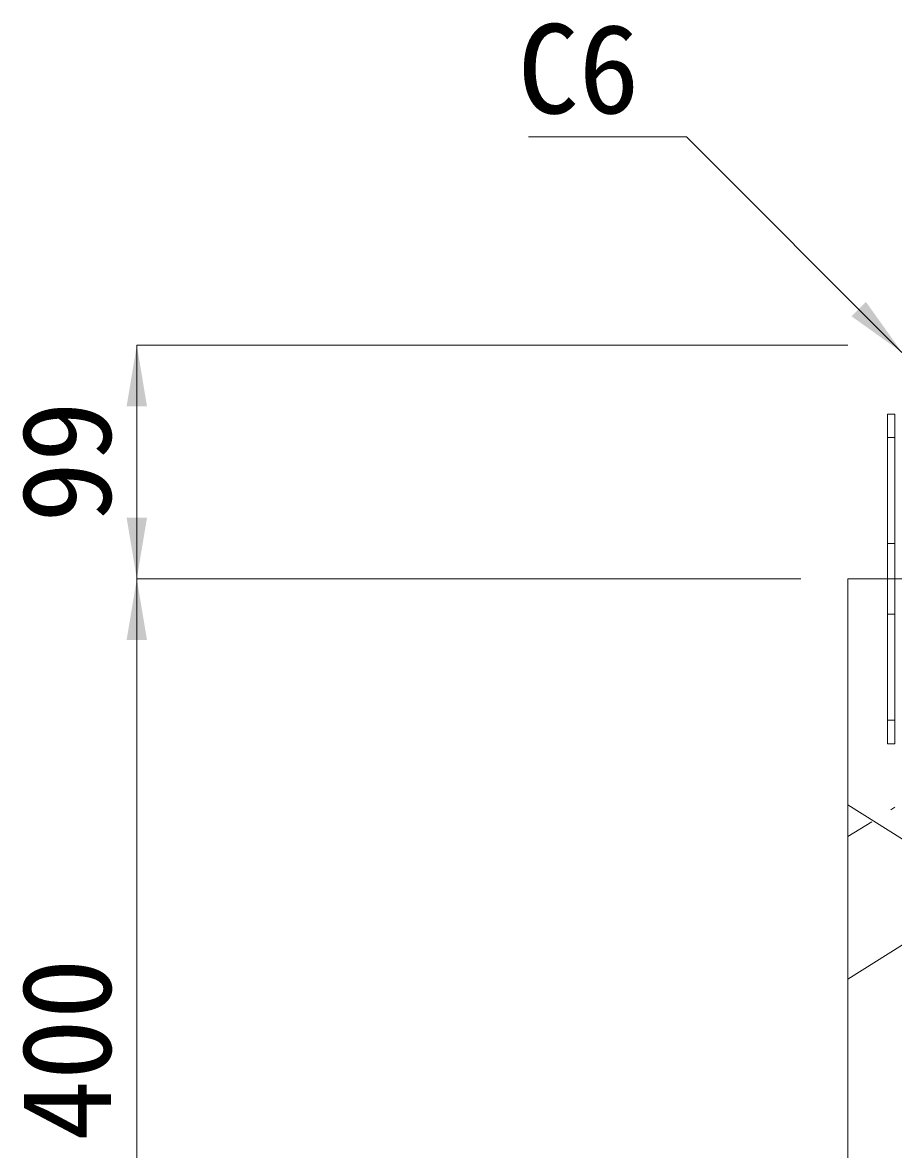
# Model space of a CAD drawing. Units: millimetres at full size, sheet at 1:40. Extents: x 69750 to 116230, y -28801 to 513.
# Drawn here: x 83996.8 to 84366.7, y -20384.9 to -19906.1 of the extents above; entities that cross this region are included whole.
import ezdxf
from ezdxf.enums import TextEntityAlignment as Align

# ---------------------------------------------------------------- set-up
doc = ezdxf.new("R2010")
doc.units = ezdxf.units.MM
doc.header["$LTSCALE"] = 40
doc.linetypes.add('USER1', pattern=[0.54, 0.3, -0.24])
for name, color, linetype, lineweight in [('ジョイントプレート', 7, 'USER1', 9), ('寸法線', 7, 'Continuous', 9), ('引出線', 4, 'Continuous', 9), ('本体', 7, 'Continuous', 20)]:
    doc.layers.add(name, color=color, linetype=linetype, lineweight=lineweight)
doc.styles.add('ＭＳ ゴシック', font='')
doc.styles.get('ＭＳ ゴシック').set_extended_font_data('MS Gothic')

# ---------------------------------------------------------------- blocks, each defined once
blk = doc.blocks.new('filled_arrow')
at = {"color": 0, "linetype": 'Continuous', "lineweight": -2}
blk.add_solid([(7.5, 1.25), (0, 0), (7.5, -1.25)], dxfattribs=at)

msp = doc.modelspace()

# ---------------------------------------------------------------- linework, layer by layer
at = {"layer": 'ジョイントプレート'}
for p, q in [((84367.33, -20082.49), (84364.12, -20082.49)), ((84367.33, -20127.5), (84364.12, -20127.5)), ((84367.33, -20157.49), (84364.12, -20157.49)), ((84367.33, -20202.5), (84364.12, -20202.5))]:
    msp.add_line(p, q, dxfattribs=at)
at = {"layer": 'ジョイントプレート', "linetype": 'Continuous'}
msp.add_lwpolyline([(84364.12, -20212.5), (84364.12, -20072.49), (84367.33, -20072.49), (84367.33, -20212.5)], close=True, dxfattribs=at)
at = {"layer": '寸法線'}
for p, q in [((84045.35, -20043.19), (84045.35, -20142.49)), ((84347.33, -20043.19), (84045.35, -20043.19)), ((84327.33, -20142.49), (84045.35, -20142.49)), ((84045.35, -20142.49), (84045.35, -20542.49)), ((84327.33, -20142.49), (84045.35, -20142.49))]:
    msp.add_line(p, q, dxfattribs=at)
at = {"layer": '引出線'}
msp.add_lwpolyline([(84370.33, -20046.25), (84278.83, -19954.76), (84211.72, -19954.76)], dxfattribs=at)
at = {"layer": '本体'}
for p, q in [((84347.32, -20142.49), (84347.33, -20892.49)), ((84817.32, -20142.49), (84347.32, -20142.49))]:
    msp.add_line(p, q, dxfattribs=at)
at = {"layer": '本体', "lineweight": 5}
for p, q in [((84347.33, -20238.5), (84370.53, -20253)), ((84347.33, -20312.5), (84370.53, -20298))]:
    msp.add_line(p, q, dxfattribs=at)
at = {"layer": '本体', "linetype": 'USER1', "lineweight": 5}
msp.add_line((84347.33, -20252), (84367.33, -20239.5), dxfattribs=at)

# ---------------------------------------------------------------- block references
at = {"layer": '寸法線', "xscale": 3.47, "yscale": 3.47}
for p, rotation in [((84045.35, -20043.19), 270), ((84045.35, -20142.49), 90), ((84045.35, -20142.49), 270)]:
    msp.add_blockref('filled_arrow', p, dxfattribs=dict(at, rotation=rotation))
at = {"layer": '引出線', "xscale": 3.47, "yscale": 3.47, "rotation": 135}
msp.add_blockref('filled_arrow', (84370.33, -20046.25), dxfattribs=at)

# ---------------------------------------------------------------- texts
at = {"layer": '寸法線', "style": 'ＭＳ ゴシック'}
for s, p in [('99', (84015.35, -20092.84)), ('400', (84015.35, -20342.49))]:
    msp.add_text(s, height=37.98, rotation=90, dxfattribs=at).set_placement(p, align=Align.MIDDLE_CENTER)
at = {"layer": '引出線', "style": 'ＭＳ ゴシック'}
msp.add_text('C6', height=37.98, dxfattribs=at).set_placement((84258.83, -19906.76), align=Align.TOP_RIGHT)

doc.saveas('drawing.dxf')
